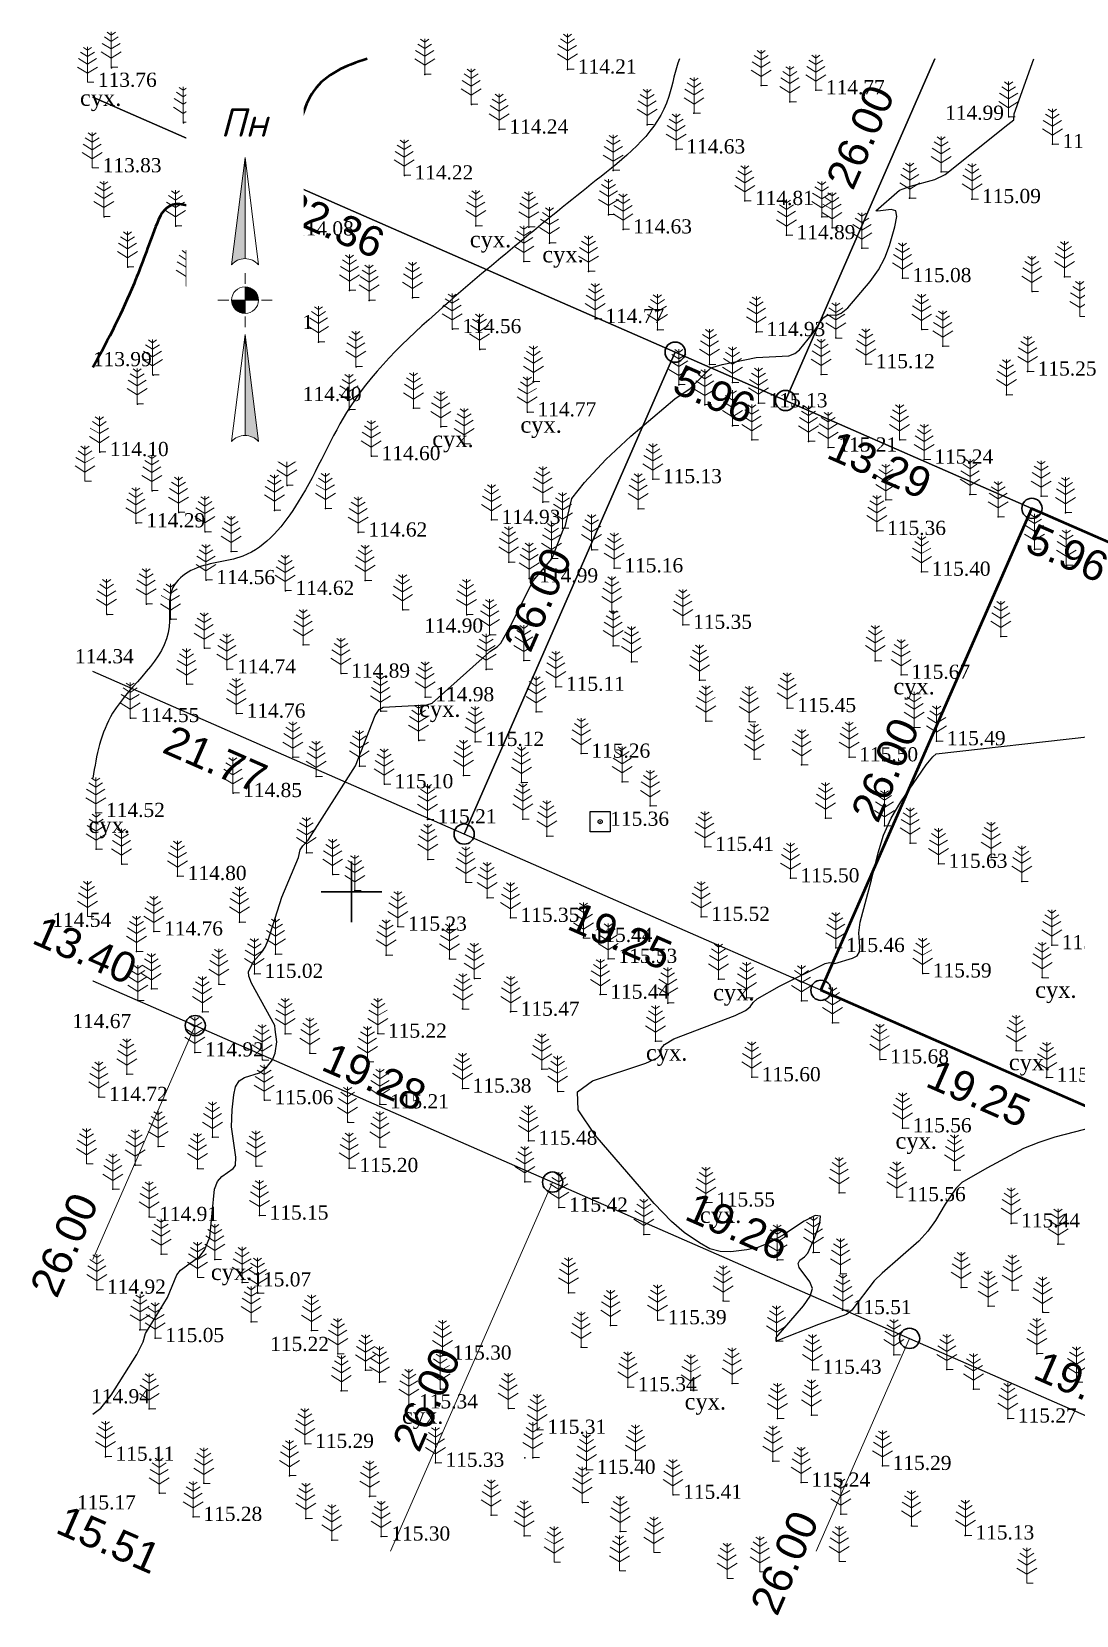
# Model space of a CAD drawing. Header units: millimetres. Extents: x 5405484.2 to 5405572.8, y 5524964.2 to 5525042.9.
# Drawn here: x 5405484.2 to 5405535.8, y 5524964.2 to 5525042.5 of the extents above; entities that cross this region are included whole.
import ezdxf
from ezdxf.enums import TextEntityAlignment as Align

# ---------------------------------------------------------------- set-up
doc = ezdxf.new("R2010")
doc.units = ezdxf.units.MM
doc.set_wipeout_variables(frame=1)
for name, color, linetype, lineweight in [('#Лист (текст_ПН)', 250, 'Continuous', 0), ('#Штамп', 250, 'Continuous', 0), ('11900000', 1, 'Continuous', 30), ('ТОЧКИ', 7, 'Continuous', 30)]:
    doc.layers.add(name, color=color, linetype=linetype, lineweight=lineweight)
for name, color, linetype in [('SC007', 7, 'Continuous'), ('горизонтали', 42, 'Continuous'), ('Ділянки_Межі', 10, 'Continuous'), ('надписи', 7, 'Continuous'), ('отметки', 7, 'Continuous'), ('промеры', 185, 'Continuous'), ('Растительность', 7, 'Continuous')]:
    doc.layers.add(name, color=color, linetype=linetype)
doc.styles.get("Standard").update_dxf_attribs({"font": 'arial.ttf'})
doc.styles.add('times', font='times.ttf')
doc.styles.add('Мой_Топо', font='isocpeui.ttf')

# ---------------------------------------------------------------- blocks, each defined once
blk = doc.blocks.new('SYMBOL902')
at = {"layer": 'SC007'}
blk.add_lwpolyline([(-1.25, -1.25), (-1.25, 1.25), (1.25, 1.25), (1.25, -1.25)], close=True, dxfattribs=at)
blk.add_circle((0, 0), 0.25, dxfattribs=at)
blk = doc.blocks.new('A$C51FE15A3')
at = {"layer": 'Растительность', "color": 94, "lineweight": 0}
for points in [[(-0.201, 1.726), (0, 1.584), (0.201, 1.726)], [(0, 1.75), (0, 0), (0.319, 0)], [(-0.447, 1.172), (0, 0.895), (0.447, 1.172)], [(-0.343, 1.489), (0, 1.267), (0.343, 1.489)], [(-0.493, 0.753), (0, 0.444), (0.493, 0.753)]]:
    blk.add_lwpolyline(points, dxfattribs=at)
blk = doc.blocks.new('*U3')
at = {"color": 0}
for points in [[(-0.113, 0), (-0.109, -0.029), (-0.097, -0.056)], [(-0.113, 0), (-0.097, -0.056), (0, 0)], [(-0.097, -0.056), (0, -0.113), (0, 0)], [(-0.097, -0.056), (-0.08, -0.08), (-0.056, -0.097)], [(-0.097, -0.056), (-0.056, -0.097), (0, -0.113)], [(-0.056, -0.097), (-0.029, -0.109), (0, -0.113)]]:
    blk.add_solid(points, dxfattribs=at)
blk = doc.blocks.new('*U4')
at = {"color": 0}
for points in [[(0, 0), (0.097, 0.056), (0, 0.113)], [(0.097, 0.056), (0.029, 0.109), (0, 0.113)], [(0, 0), (0.113, 0), (0.097, 0.056)], [(0.097, 0.056), (0.056, 0.097), (0.029, 0.109)], [(0.097, 0.056), (0.08, 0.08), (0.056, 0.097)], [(0.113, 0), (0.109, 0.029), (0.097, 0.056)]]:
    blk.add_solid(points, dxfattribs=at)
blk = doc.blocks.new('*U5')
at = {"color": 0}
for points in [[(0, -1.136), (0.021, -1.138), (0, -0.288)], [(0.021, -1.138), (0.042, -1.142), (0, -0.288)], [(0.042, -1.142), (0.062, -1.15), (0, -0.288)], [(0.062, -1.15), (0.081, -1.16), (0, -0.288)], [(0.081, -1.16), (0.098, -1.173), (0, -0.288)], [(0.098, -1.173), (0.113, -1.188), (0, -0.288)]]:
    blk.add_solid(points, dxfattribs=at)
blk = doc.blocks.new('*U6')
at = {"color": 0}
for points in [[(-0.113, 0.297), (-0.098, 0.312), (0, 1.197)], [(-0.098, 0.312), (-0.081, 0.325), (0, 1.197)], [(-0.081, 0.325), (-0.062, 0.335), (0, 1.197)], [(-0.062, 0.335), (-0.042, 0.343), (0, 1.197)], [(-0.042, 0.343), (-0.021, 0.347), (0, 1.197)], [(-0.021, 0.347), (0, 0.349), (0, 1.197)]]:
    blk.add_solid(points, dxfattribs=at)
blk = doc.blocks.new('#Північ')
at = {"color": 7}
blk.add_wipeout([(-2.901, 10.635), (2.901, 10.635), (2.901, -7.981), (-2.901, -7.981)], dxfattribs=at).dxf.layer = '#Лист (текст_ПН)'
at = {"layer": '#Лист (текст_ПН)'}
for p, q in [((-0.663, 1.748), (0, 7.043)), ((0, 7.043), (0, 2.052)), ((0, 7.043), (0.663, 1.748)), ((0, 1.337), (0, 0.807)), ((-1.337, 0), (-0.807, 0)), ((-0.662, 0), (0.662, 0)), ((0, 0.662), (0, -0.662)), ((1.337, 0), (0.807, 0)), ((0, -1.337), (0, -0.807)), ((-0.663, -6.99), (0, -1.695)), ((0, -1.695), (0.663, -6.99)), ((0, -1.695), (0, -6.686))]:
    blk.add_line(p, q, dxfattribs=at)
at = {"layer": '#Лист (текст_ПН)', "flags": 128}
for points in [[(0, 7.043), (-0.663, 1.748, -0.218585), (0, 2.052)], [(0, 0), (-0.662, 0, 0.414214), (0, -0.662)]]:
    blk.add_lwpolyline(points, format="xyb", close=True, dxfattribs=at)
at = {"layer": '#Лист (текст_ПН)'}
blk.add_circle((0, 0), 0.662, dxfattribs=at)
for centre in [(0, 1.178), (0, -7.56)]:
    blk.add_arc(centre, 0.874, 40.67981, 139.32019, dxfattribs=at)
at = {"layer": '#Лист (текст_ПН)', "xscale": 5.883850111352785, "yscale": 5.883850111352785, "zscale": 5.883850111352785}
for name in ['*U6', '*U3', '*U4', '*U5']:
    blk.add_blockref(name, (0, 0), dxfattribs=at)
at = {"layer": '#Лист (текст_ПН)', "style": 'Мой_Топо'}
blk.add_text('Пн', height=1.4, dxfattribs=at).set_placement((-1.217, 8.077))

msp = doc.modelspace()

# ---------------------------------------------------------------- linework, layer by layer
at = {"layer": '11900000', "color": 7}
for points in [[(5405500, 5524998.5, 0), (5405500, 5525001.5, 0)], [(5405500, 5524998.5, 0), (5405500, 5525001.5, 0)], [(5405498.5, 5525000, 0), (5405501.5, 5525000, 0)], [(5405498.5, 5525000, 0), (5405501.5, 5525000, 0)]]:
    msp.add_polyline3d(points, dxfattribs=at)
at = {"layer": 'горизонтали', "color": 32}
for points in [[(5405487.222, 5524974.181, 115), (5405487.607, 5524974.492, 115), (5405488.117, 5524975.132, 115), (5405489.397, 5524977.142, 115), (5405489.707, 5524977.762, 115), (5405489.827, 5524978.172, 115), (5405490.907, 5524979.962, 115), (5405491.377, 5524981.072, 115), (5405491.547, 5524981.302, 115), (5405492.507, 5524982.002, 115), (5405492.737, 5524982.292, 115), (5405492.997, 5524982.942, 115), (5405493.237, 5524985.312, 115), (5405493.377, 5524985.692, 115), (5405493.587, 5524985.932, 115), (5405494.157, 5524986.322, 115), (5405494.267, 5524986.482, 115), (5405494.287, 5524986.882, 115), (5405494.067, 5524988.382, 115), (5405494.107, 5524989.232, 115), (5405494.187, 5524989.962, 115), (5405494.277, 5524990.372, 115), (5405494.457, 5524990.662, 115), (5405494.717, 5524990.822, 115), (5405495.447, 5524991.052, 115), (5405495.807, 5524991.322, 115), (5405496.097, 5524991.702, 115), (5405496.227, 5524992.022, 115), (5405496.307, 5524992.592, 115), (5405496.237, 5524993.192, 115), (5405496.207, 5524993.392, 115), (5405495.057, 5524995.492, 115), (5405494.927, 5524995.842, 115), (5405494.907, 5524996.042, 115), (5405495.157, 5524996.552, 115), (5405495.567, 5524997.022, 115), (5405495.727, 5524997.262, 115), (5405495.887, 5524997.612, 115), (5405496.567, 5524999.732, 115), (5405497.387, 5525001.702, 115), (5405497.467, 5525002.072, 115), (5405497.597, 5525002.272, 115), (5405497.867, 5525002.552, 115), (5405500.207, 5525006.222, 115), (5405501.167, 5525008.722, 115), (5405501.367, 5525009.012, 115), (5405501.567, 5525009.122, 115), (5405503.727, 5525009.242, 115), (5405503.987, 5525009.322, 115), (5405506.457, 5525011.532, 115), (5405506.837, 5525011.882, 115), (5405507.197, 5525012.112, 115), (5405507.377, 5525012.292, 115), (5405507.867, 5525013.142, 115), (5405508.977, 5525015.372, 115), (5405509.907, 5525016.462, 115), (5405510.497, 5525017.972, 115), (5405510.557, 5525018.042, 115), (5405510.887, 5525019.442, 115), (5405511.517, 5525020.232, 115), (5405512.567, 5525021.372, 115), (5405513.807, 5525022.522, 115), (5405515.977, 5525024.372, 115), (5405516.737, 5525024.882, 115), (5405517.767, 5525025.902, 115), (5405518.327, 5525026.062, 115), (5405520.007, 5525026.412, 115), (5405521.617, 5525026.492, 115), (5405521.917, 5525026.612, 115), (5405522.147, 5525026.792, 115), (5405522.787, 5525027.582, 115), (5405523.317, 5525028.372, 115), (5405523.487, 5525028.482, 115), (5405523.677, 5525028.522, 115), (5405523.967, 5525028.502, 115), (5405524.207, 5525028.592, 115), (5405524.537, 5525028.862, 115), (5405525.637, 5525030.172, 115), (5405526.047, 5525030.742, 115), (5405526.357, 5525031.332, 115), (5405526.587, 5525031.942, 115), (5405526.857, 5525032.862, 115), (5405526.957, 5525033.372, 115), (5405526.897, 5525033.662, 115), (5405526.677, 5525033.722, 115), (5405526.007, 5525033.642, 115), (5405525.917, 5525033.662, 115), (5405527.087, 5525034.672, 115), (5405527.627, 5525034.882, 115), (5405528.827, 5525035.212, 115), (5405529.337, 5525035.452, 115), (5405532.437, 5525037.922, 115), (5405532.737, 5525038.152, 115), (5405532.747, 5525038.452, 115), (5405533.721, 5525041.165, 115)], [(5405512.037, 5524987.982, 115.5), (5405511.207, 5524989.232, 115.5), (5405511.167, 5524990.122, 115.5), (5405511.907, 5524990.662, 115.5), (5405514.547, 5524991.532, 115.5), (5405515.117, 5524991.802, 115.5), (5405515.307, 5524992.002, 115.5), (5405515.307, 5524992.262, 115.5), (5405515.467, 5524992.462, 115.5), (5405515.937, 5524992.732, 115.5), (5405518.957, 5524993.892, 115.5), (5405519.477, 5524994.142, 115.5), (5405519.707, 5524994.312, 115.5), (5405519.847, 5524994.532, 115.5), (5405520.047, 5524994.712, 115.5), (5405521.147, 5524995.342, 115.5), (5405523.417, 5524996.462, 115.5), (5405523.627, 5524996.502, 115.5), (5405523.887, 5524996.462, 115.5), (5405524.757, 5524996.722, 115.5), (5405524.987, 5524996.842, 115.5), (5405525.107, 5524997.032, 115.5), (5405525.127, 5524997.282, 115.5), (5405525.067, 5524997.982, 115.5), (5405525.147, 5524998.502, 115.5), (5405525.707, 5525000.602, 115.5), (5405526.027, 5525001.932, 115.5), (5405526.297, 5525002.802, 115.5), (5405526.667, 5525003.642, 115.5), (5405527.147, 5525004.442, 115.5), (5405528.407, 5525006.272, 115.5), (5405528.727, 5525006.672, 115.5), (5405528.897, 5525006.822, 115.5), (5405536.497, 5525007.682, 115.5)], [(5405536.667, 5524988.372, 115.5), (5405534.767, 5524987.872, 115.5), (5405533.977, 5524987.622, 115.5), (5405533.217, 5524987.312, 115.5), (5405531.407, 5524986.352, 115.5), (5405530.167, 5524985.632, 115.5), (5405529.867, 5524985.342, 115.5), (5405529.347, 5524984.572, 115.5), (5405528.857, 5524983.752, 115.5), (5405528.487, 5524983.232, 115.5), (5405528.047, 5524982.732, 115.5), (5405526.227, 5524981.162, 115.5), (5405525.837, 5524980.782, 115.5), (5405524.727, 5524979.332, 115.5), (5405524.467, 5524979.122, 115.5), (5405523.087, 5524978.612, 115.5), (5405520.987, 5524977.792, 115.5), (5405520.987, 5524977.982, 115.5), (5405522.347, 5524979.542, 115.5), (5405522.677, 5524980.012, 115.5), (5405522.787, 5524980.402, 115.5), (5405522.657, 5524980.732, 115.5), (5405522.127, 5524981.432, 115.5), (5405522.077, 5524981.642, 115.5), (5405522.167, 5524981.792, 115.5), (5405522.397, 5524981.962, 115.5), (5405522.557, 5524982.142, 115.5), (5405522.887, 5524982.892, 115.5), (5405523.147, 5524983.632, 115.5), (5405523.177, 5524983.972, 115.5), (5405522.917, 5524984.002, 115.5), (5405522.377, 5524983.722, 115.5), (5405521.347, 5524983.052, 115.5), (5405520.687, 5524982.672, 115.5), (5405520.087, 5524982.422, 115.5), (5405519.537, 5524982.302, 115.5), (5405518.747, 5524982.212, 115.5), (5405518.227, 5524982.222, 115.5), (5405517.717, 5524982.362, 115.5), (5405517.207, 5524982.652, 115.5), (5405516.447, 5524983.172, 115.5), (5405515.817, 5524983.702, 115.5), (5405514.957, 5524984.592, 115.5), (5405512.037, 5524987.982, 115.5)]]:
    msp.add_polyline3d(points, dxfattribs=at)
msp.add_open_spline([(5405516.212, 5525041.165), (5405515.973, 5525040.608), (5405515.646, 5525037.98), (5405511.045, 5525034.346), (5405505.506, 5525029.854), (5405499.829, 5525024.692), (5405497.897, 5525019.678), (5405495.183, 5525016.265), (5405492.449, 5525016.305), (5405490.8, 5525014.942), (5405491.477, 5525011.838), (5405487.945, 5525009.57), (5405487.393, 5525006.751), (5405487.222, 5525005.626)], degree=3, knots=[439.593642, 439.593642, 439.593642, 439.593642, 441.444871, 446.618091, 456.348141, 463.489077, 468.844359, 472.676581, 475.335983, 476.557914, 478.494538, 483.614195, 486.962913, 486.962913, 486.962913, 486.962913], dxfattribs=at)
at = {"layer": 'горизонтали', "color": 32, "lineweight": 50}
msp.add_open_spline([(5405500.772, 5525041.165), (5405499.688, 5525040.834), (5405497.828, 5525039.999), (5405497.131, 5525036.638), (5405497.383, 5525033.955), (5405494.983, 5525032.023), (5405493.141, 5525033.596), (5405490.843, 5525034.238), (5405490.03, 5525032.139), (5405489.121, 5525029.534), (5405487.983, 5525027.296), (5405487.222, 5525025.921)], degree=3, knots=[469.972759, 469.972759, 469.972759, 469.972759, 473.272137, 476.393631, 479.304205, 480.999261, 484.176263, 485.622694, 487.053011, 489.860193, 494.475833, 494.475833, 494.475833, 494.475833], dxfattribs=at)
at = {"layer": 'Ділянки_Межі'}
for points in [[(5405528.837, 5525041.165), (5405521.453, 5525024.284), (5405515.997, 5525026.673), (5405487.222, 5525039.271)], [(5405547.725, 5525041.165), (5405549.514, 5525040.382), (5405539.087, 5525016.564), (5405533.63, 5525018.953), (5405521.453, 5525024.284)], [(5405521.453, 5525024.284), (5405528.837, 5525041.165)], [(5405487.222, 5525039.271), (5405515.997, 5525026.673), (5405505.569, 5525002.856), (5405487.222, 5525010.892)]]:
    msp.add_lwpolyline(points, dxfattribs=at)
msp.add_lwpolyline([(5405505.569, 5525002.856), (5405515.997, 5525026.673), (5405521.453, 5525024.284), (5405533.63, 5525018.953), (5405523.203, 5524995.136)], close=True, dxfattribs=at)
at = {"layer": 'Ділянки_Межі', "lineweight": 50}
msp.add_lwpolyline([(5405523.203, 5524995.136), (5405533.63, 5525018.953), (5405539.087, 5525016.564), (5405551.263, 5525011.233), (5405540.836, 5524987.416)], close=True, dxfattribs=at)
at = {"layer": 'Ділянки_Межі', "lineweight": 25}
for points in [[(5405569.966, 5524974.663), (5405558.469, 5524979.696), (5405540.836, 5524987.416), (5405523.203, 5524995.136), (5405505.569, 5525002.856), (5405487.222, 5525010.892)], [(5405487.222, 5524995.607), (5405492.281, 5524993.391), (5405509.94, 5524985.659), (5405527.584, 5524977.934), (5405545.191, 5524970.226), (5405551.617, 5524967.413)]]:
    msp.add_lwpolyline(points, dxfattribs=at)
at = {"layer": 'Ділянки_Межі', "lineweight": 0}
for points in [[(5405487.222, 5524995.607), (5405492.281, 5524993.391), (5405487.222, 5524981.836)], [(5405487.222, 5524981.836), (5405492.281, 5524993.391), (5405509.94, 5524985.659), (5405501.937, 5524967.413)], [(5405501.937, 5524967.413), (5405509.94, 5524985.659), (5405527.584, 5524977.934), (5405522.969, 5524967.413)], [(5405522.969, 5524967.413), (5405527.584, 5524977.934), (5405545.191, 5524970.226), (5405543.959, 5524967.413)]]:
    msp.add_lwpolyline(points, dxfattribs=at)
at = {"layer": 'отметки', "color": 7}
for p in [(5405488.148, 5525040.731, 113.753), (5405503.621, 5525040.388, 114.108), (5405510.685, 5525040.642, 114.207), (5405520.248, 5525039.843, 114.73), (5405522.949, 5525039.615, 114.775), (5405505.925, 5525038.913, 114.176), (5405521.668, 5525039.049, 114.842), (5405491.703, 5525038.004, 113.833), (5405514.608, 5525037.905, 114.399), (5405516.925, 5525038.477, 114.548), (5405532.484, 5525038.304, 114.988), (5405507.305, 5525037.674, 114.244), (5405534.645, 5525036.955, 115.081), (5405516.049, 5525036.693, 114.629), (5405502.614, 5525035.406, 114.223), (5405512.941, 5525035.653, 114.518), (5405529.143, 5525035.582, 114.987), (5405494.023, 5525034.309, 113.973), (5405519.442, 5525034.143, 114.812), (5405527.586, 5525034.276, 115.023), (5405530.666, 5525034.238, 115.091), (5405487.778, 5525033.352, 113.901), (5405495.183, 5525033.441, 113.905), (5405512.7, 5525033.456, 114.586), (5405523.239, 5525033.353, 114.942), (5405491.313, 5525032.898, 114.043), (5405496.706, 5525032.638, 114.08), (5405506.151, 5525032.908, 114.391), (5405508.758, 5525032.843, 114.48), (5405513.42, 5525032.739, 114.63), (5405521.498, 5525032.452, 114.891), (5405523.75, 5525032.814, 114.974), (5405509.787, 5525032.065, 114.539), (5405525.231, 5525031.809, 114.905), (5405488.952, 5525030.873, 113.946), (5405508.517, 5525031.15, 114.556), (5405491.843, 5525029.946, 114.085), (5405511.722, 5525030.66, 114.642), (5405527.231, 5525030.331, 115.08), (5405535.237, 5525030.401, 115.149), (5405499.907, 5525029.724, 114.25), (5405500.88, 5525029.222, 114.381), (5405503.02, 5525029.353, 114.445), (5405533.634, 5525029.669, 115.195), (5405494.694, 5525028.009, 114.207), (5405504.986, 5525027.811, 114.555), (5405512.047, 5525028.313, 114.767), (5405515.124, 5525027.775, 114.867), (5405520.009, 5525027.668, 114.928), (5405528.185, 5525027.791, 115.104), (5405493.427, 5525027.089, 114.206), (5405498.379, 5525027.167, 114.28), (5405506.337, 5525026.807, 114.544), (5405523.938, 5525027.374, 115.032), (5405529.222, 5525026.97, 115.124), (5405517.687, 5525026.055, 114.993), (5405525.417, 5525026.08, 115.119), (5405490.192, 5525025.531, 114.106), (5405496.983, 5525025.927, 114.357), (5405500.23, 5525025.949, 114.456), (5405508.986, 5525025.221, 114.778), (5405523.21, 5525025.573, 115.053), (5405533.415, 5525025.714, 115.245), (5405497.092, 5525024.456, 114.397), (5405516.184, 5525025.063, 114.98), (5405518.834, 5525025.18, 115.055), (5405532.37, 5525024.565, 115.246), (5405489.425, 5525024.099, 114.114), (5405492.522, 5525023.635, 114.173), (5405499.893, 5525023.827, 114.5), (5405503.073, 5525023.9, 114.637), (5405508.694, 5525023.699, 114.77), (5405517.468, 5525024.077, 115.041), (5405520.118, 5525024.145, 115.133), (5405504.411, 5525022.976, 114.708), (5405518.832, 5525023.038, 115.058), (5405505.571, 5525022.131, 114.762), (5405519.789, 5525022.337, 115.117), (5405522.586, 5525022.265, 115.152), (5405527.094, 5525022.341, 115.24), (5405487.559, 5525021.736, 114.104), (5405492.77, 5525021.487, 114.304), (5405500.99, 5525021.533, 114.603), (5405523.563, 5525021.96, 115.211), (5405528.307, 5525021.364, 115.241), (5405490.147, 5525019.812, 114.235), (5405496.818, 5525020.083, 114.42), (5405514.897, 5525020.397, 115.125), (5405498.724, 5525018.942, 114.584), (5405509.46, 5525019.265, 114.954), (5405526.411, 5525019.38, 115.336), (5405530.566, 5525019.639, 115.365), (5405534.094, 5525019.554, 115.36), (5405489.363, 5525018.214, 114.292), (5405491.47, 5525018.748, 114.291), (5405496.202, 5525018.846, 114.476), (5405506.92, 5525018.384, 114.926), (5405514.165, 5525018.929, 115.114), (5405531.959, 5525018.533, 115.365), (5405535.293, 5525018.736, 115.407), (5405492.777, 5525017.791, 114.369), (5405500.338, 5525017.759, 114.622), (5405510.428, 5525017.979, 114.996), (5405525.973, 5525017.838, 115.364), (5405494.063, 5525016.814, 114.48), (5405511.873, 5525016.895, 115.155), (5405533.758, 5525016.927, 115.416), (5405507.776, 5525016.295, 114.97), (5405509.889, 5525016.473, 114.999), (5405512.987, 5525015.99, 115.163), (5405528.178, 5525015.822, 115.4), (5405535.333, 5525016.137, 115.413), (5405492.819, 5525015.408, 114.562), (5405500.685, 5525015.387, 114.785), (5405508.782, 5525015.491, 114.992), (5405496.732, 5525014.878, 114.623), (5405487.922, 5525013.703, 114.3), (5405489.869, 5525014.225, 114.443), (5405491.066, 5525013.472, 114.515), (5405502.534, 5525013.937, 114.881), (5405505.7, 5525013.691, 114.901), (5405512.867, 5525013.835, 115.167), (5405506.838, 5525012.699, 114.973), (5405516.385, 5525013.2, 115.352), (5405492.733, 5525012.039, 114.691), (5405497.62, 5525012.207, 114.832), (5405512.926, 5525012.157, 115.174), (5405532.091, 5525012.624, 115.501), (5405508.52, 5525011.429, 115.049), (5405513.844, 5525011.372, 115.195), (5405525.886, 5525011.424, 115.529), (5405493.849, 5525010.994, 114.743), (5405499.489, 5525010.787, 114.895), (5405506.66, 5525010.993, 115.025), (5405517.201, 5525010.462, 115.356), (5405527.168, 5525010.729, 115.672), (5405491.866, 5525010.265, 114.517), (5405503.645, 5525009.618, 114.979), (5405510.103, 5525010.137, 115.115), (5405494.319, 5525008.811, 114.756), (5405501.446, 5525008.929, 115.01), (5405509.132, 5525008.897, 115.154), (5405521.533, 5525009.081, 115.452), (5405489.076, 5525008.591, 114.546), (5405517.518, 5525008.438, 115.345), (5405519.658, 5525008.415, 115.357), (5405527.81, 5525008.129, 115.559), (5405503.324, 5525007.484, 115.091), (5405506.116, 5525007.409, 115.124), (5405528.921, 5525007.445, 115.492), (5405497.11, 5525006.651, 114.888), (5405511.357, 5525006.831, 115.26), (5405519.906, 5525006.555, 115.368), (5405524.596, 5525006.649, 115.5), (5405498.254, 5525005.695, 114.922), (5405500.4, 5525006.219, 115.007), (5405505.543, 5525005.744, 115.187), (5405522.248, 5525006.282, 115.444), (5405494.146, 5525004.885, 114.846), (5405501.625, 5525005.319, 115.097), (5405508.399, 5525005.41, 115.243), (5405513.375, 5525005.444, 115.334), (5405514.77, 5525004.255, 115.44), (5405487.371, 5525003.9, 114.515), (5405503.76, 5525003.584, 115.214), (5405508.47, 5525003.586, 115.303), (5405512.29, 5525003.466, 115.364), (5405512.29, 5525003.466, 115.364), (5405512.292, 5525003.461, 115.367), (5405523.428, 5525003.648, 115.481), (5405509.66, 5525002.757, 115.3), (5405526.337, 5525003.269, 115.499), (5405487.391, 5525002.114, 114.555), (5405497.774, 5525001.927, 115.013), (5405517.471, 5525002.222, 115.408), (5405527.606, 5525002.414, 115.555), (5405488.646, 5525001.369, 114.596), (5405503.775, 5525001.597, 115.233), (5405529.011, 5525001.388, 115.631), (5405531.609, 5525001.705, 115.573), (5405491.408, 5525000.783, 114.801), (5405499.075, 5525000.859, 115.116), (5405505.645, 5525000.473, 115.364), (5405521.696, 5525000.671, 115.503), (5405533.128, 5525000.517, 115.624), (5405500.164, 5525000.063, 115.144), (5405506.71, 5524999.707, 115.403), (5405507.857, 5524998.718, 115.347), (5405517.275, 5524998.765, 115.52), (5405490.24, 5524998.044, 114.763), (5405494.463, 5524998.5, 114.911), (5405502.293, 5524998.283, 115.226), (5405489.384, 5524997.052, 114.73), (5405511.469, 5524997.724, 115.444), (5405523.94, 5524997.228, 115.464), (5405534.609, 5524997.368, 115.58), (5405496.249, 5524996.926, 115.028), (5405501.721, 5524996.866, 115.212), (5405504.846, 5524996.683, 115.336), (5405512.693, 5524996.69, 115.533), (5405495.2, 5524995.95, 115.021), (5405506.074, 5524995.718, 115.34), (5405518.144, 5524995.687, 115.504), (5405528.231, 5524995.97, 115.588), (5405534.143, 5524995.763, 115.594), (5405490.116, 5524995.213, 114.747), (5405493.443, 5524995.435, 114.917), (5405512.296, 5524994.92, 115.441), (5405519.531, 5524994.769, 115.48), (5405489.445, 5524994.636, 114.793), (5405492.639, 5524994.074, 114.905), (5405505.495, 5524994.213, 115.331), (5405507.866, 5524994.077, 115.469), (5405515.634, 5524994.507, 115.539), (5405522.239, 5524994.621, 115.6), (5405523.775, 5524993.528, 115.63), (5405496.724, 5524992.987, 115.014), (5405501.307, 5524992.995, 115.221), (5405515.03, 5524992.626, 115.494), (5405492.261, 5524992.067, 114.918), (5405495.598, 5524991.694, 114.975), (5405497.942, 5524992.022, 115.076), (5405500.796, 5524991.6, 115.157), (5405526.122, 5524991.719, 115.676), (5405532.854, 5524992.154, 115.543), (5405488.9, 5524990.989, 114.862), (5405509.413, 5524991.238, 115.469), (5405519.782, 5524990.84, 115.597), (5405534.356, 5524990.819, 115.547), (5405505.487, 5524990.28, 115.384), (5405510.193, 5524990.14, 115.5), (5405487.515, 5524989.866, 114.722), (5405495.695, 5524989.705, 115.058), (5405501.408, 5524989.502, 115.209), (5405499.816, 5524988.616, 115.135), (5405493.134, 5524987.876, 114.969), (5405508.745, 5524987.702, 115.477), (5405527.24, 5524988.317, 115.555), (5405490.446, 5524987.414, 114.903), (5405501.401, 5524987.395, 115.196), (5405489.311, 5524986.501, 114.871), (5405492.394, 5524986.325, 114.944), (5405495.285, 5524986.442, 115.028), (5405499.893, 5524986.352, 115.199), (5405529.801, 5524986.247, 115.513), (5405488.213, 5524985.302, 114.858), (5405508.567, 5524985.673, 115.491), (5405517.522, 5524984.649, 115.548), (5405524.1, 5524985.135, 115.504), (5405526.949, 5524984.914, 115.559), (5405489.998, 5524983.936, 114.911), (5405495.455, 5524984.004, 115.148), (5405510.252, 5524984.397, 115.422), (5405514.446, 5524983.066, 115.468), (5405532.596, 5524983.617, 115.444), (5405522.826, 5524982.179, 115.502), (5405534.916, 5524982.586, 115.442), (5405490.59, 5524982.096, 114.96), (5405493.252, 5524981.827, 115.019), (5405521.035, 5524981.807, 115.488), (5405494.599, 5524980.701, 115.068), (5405524.171, 5524981.119, 115.531), (5405487.419, 5524980.342, 114.921), (5405495.365, 5524980.174, 115.149), (5405510.734, 5524980.184, 115.371), (5405530.126, 5524980.449, 115.425), (5405532.656, 5524980.315, 115.368), (5405518.373, 5524979.784, 115.456), (5405524.275, 5524979.332, 115.508), (5405531.475, 5524979.522, 115.458), (5405534.161, 5524979.224, 115.385), (5405489.548, 5524978.356, 114.975), (5405495.044, 5524978.751, 115.117), (5405498.031, 5524978.327, 115.221), (5405512.806, 5524978.573, 115.394), (5405515.134, 5524978.833, 115.394), (5405490.298, 5524977.95, 115.045), (5405511.353, 5524977.492, 115.322), (5405521.01, 5524977.796, 115.501), (5405499.322, 5524977.169, 115.249), (5405504.503, 5524977.084, 115.296), (5405526.81, 5524977.12, 115.425), (5405533.874, 5524977.175, 115.337), (5405500.701, 5524976.364, 115.289), (5405522.791, 5524976.382, 115.433), (5405529.424, 5524976.39, 115.369), (5405499.497, 5524975.338, 115.308), (5405501.391, 5524975.777, 115.293), (5405504.394, 5524975.429, 115.352), (5405513.656, 5524975.523, 115.337), (5405516.779, 5524975.377, 115.35), (5405518.808, 5524975.71, 115.402), (5405530.741, 5524975.429, 115.372), (5405490.006, 5524974.448, 115.094), (5405502.841, 5524974.672, 115.339), (5405507.754, 5524974.472, 115.319), (5405521.063, 5524973.972, 115.315), (5405522.734, 5524974.141, 115.351), (5405532.436, 5524973.976, 115.266), (5405509.18, 5524973.42, 115.308), (5405487.84, 5524972.088, 115.113), (5405497.704, 5524972.72, 115.286), (5405508.573, 5524972.034, 115.33), (5405508.97, 5524972.036, 115.329), (5405504.147, 5524971.79, 115.325), (5405511.622, 5524971.438, 115.402), (5405514.039, 5524971.913, 115.348), (5405520.833, 5524971.861, 115.279), (5405526.246, 5524971.631, 115.29), (5405492.698, 5524970.772, 115.174), (5405496.936, 5524971.147, 115.201), (5405522.228, 5524970.807, 115.242), (5405490.505, 5524970.29, 115.208), (5405500.899, 5524970.128, 115.353), (5405511.415, 5524969.825, 115.357), (5405515.894, 5524970.205, 115.407), (5405492.183, 5524969.113, 115.276), (5405497.753, 5524969.03, 115.289), (5405506.904, 5524969.197, 115.365), (5405524.183, 5524969.254, 115.235), (5405501.471, 5524968.142, 115.302), (5405508.538, 5524968.173, 115.355), (5405513.277, 5524968.395, 115.392), (5405527.674, 5524968.663, 115.194), (5405530.338, 5524968.195, 115.131), (5405499.025, 5524967.97, 115.259)]:
    msp.add_point(p, dxfattribs=at)
at = {"layer": 'ТОЧКИ'}
for centre in [(5405515.997, 5525026.673, 107.24), (5405521.453, 5525024.284, 107.24), (5405533.63, 5525018.953, 107.24), (5405505.569, 5525002.856), (5405523.203, 5524995.136), (5405492.281, 5524993.391, 107.24), (5405509.94, 5524985.659), (5405527.584, 5524977.934)]:
    msp.add_circle(centre, 0.5, dxfattribs=at)

# ---------------------------------------------------------------- block references
at = {"layer": 'отметки', "color": 7, "xscale": 0.400000000372529, "yscale": 0.400000000372529, "zscale": 0.400000000372529}
msp.add_blockref('SYMBOL902', (5405512.29, 5525003.47, 115.36), dxfattribs=at)
at = {"layer": 'Растительность', "color": 7}
for p in [(5405488.13, 5525040.76, 113.75), (5405510.68, 5525040.66, 114.21), (5405486.95, 5525040.01, 113.76), (5405503.62, 5525040.41, 114.11), (5405520.25, 5525039.85, 114.73), (5405522.95, 5525039.62, 114.77), (5405505.92, 5525038.93, 114.17), (5405516.93, 5525038.49, 114.55), (5405521.67, 5525039.05, 114.84), (5405491.69, 5525038.03, 113.83), (5405507.3, 5525037.69, 114.24), (5405514.61, 5525037.92, 114.4), (5405532.48, 5525038.3, 114.99), (5405534.64, 5525036.95, 115.08), (5405516.05, 5525036.7, 114.63), (5405487.19, 5525035.78, 113.83), (5405502.61, 5525035.42, 114.22), (5405512.94, 5525035.66, 114.52), (5405529.14, 5525035.58, 114.99), (5405494.01, 5525034.33, 113.97), (5405519.44, 5525034.15, 114.81), (5405527.59, 5525034.28, 115.02), (5405530.67, 5525034.24, 115.09), (5405487.76, 5525033.37, 113.9), (5405491.3, 5525032.92, 114.04), (5405495.17, 5525033.47, 113.9), (5405506.15, 5525032.92, 114.39), (5405508.76, 5525032.86, 114.48), (5405512.7, 5525033.47, 114.59), (5405523.24, 5525033.36, 114.94), (5405496.69, 5525032.66, 114.08), (5405509.79, 5525032.08, 114.54), (5405513.42, 5525032.75, 114.63), (5405521.5, 5525032.46, 114.89), (5405523.75, 5525032.82, 114.97), (5405525.23, 5525031.81, 114.91), (5405488.93, 5525030.89, 113.95), (5405508.52, 5525031.16, 114.56), (5405511.72, 5525030.67, 114.64), (5405491.83, 5525029.97, 114.08), (5405499.9, 5525029.74, 114.25), (5405527.23, 5525030.33, 115.08), (5405535.24, 5525030.4, 115.15), (5405500.87, 5525029.24, 114.38), (5405503.02, 5525029.37, 114.44), (5405533.63, 5525029.67, 115.2), (5405512.05, 5525028.32, 114.77), (5405535.99, 5525028.43, 115.25), (5405494.68, 5525028.03, 114.21), (5405504.98, 5525027.82, 114.55), (5405515.12, 5525027.78, 114.87), (5405520.01, 5525027.67, 114.93), (5405523.94, 5525027.37, 115.03), (5405528.18, 5525027.79, 115.1), (5405493.41, 5525027.11, 114.2), (5405498.37, 5525027.19, 114.28), (5405506.33, 5525026.82, 114.54), (5405529.22, 5525026.97, 115.12), (5405496.97, 5525025.94, 114.36), (5405500.22, 5525025.96, 114.46), (5405517.69, 5525026.06, 114.99), (5405525.42, 5525026.08, 115.12), (5405490.17, 5525025.55, 114.1), (5405508.99, 5525025.23, 114.78), (5405516.18, 5525025.07, 114.98), (5405518.83, 5525025.18, 115.06), (5405523.21, 5525025.57, 115.05), (5405533.42, 5525025.71, 115.25), (5405497.08, 5525024.47, 114.4), (5405532.37, 5525024.56, 115.25), (5405489.41, 5525024.12, 114.11), (5405492.5, 5525023.65, 114.17), (5405499.88, 5525023.84, 114.5), (5405503.07, 5525023.91, 114.64), (5405508.69, 5525023.71, 114.77), (5405517.47, 5525024.08, 115.04), (5405520.12, 5525024.15, 115.13), (5405504.41, 5525022.99, 114.71), (5405518.83, 5525023.04, 115.06), (5405505.57, 5525022.14, 114.76), (5405519.79, 5525022.34, 115.12), (5405522.59, 5525022.27, 115.15), (5405523.56, 5525021.96, 115.21), (5405527.09, 5525022.34, 115.24), (5405487.54, 5525021.75, 114.1), (5405492.75, 5525021.5, 114.3), (5405500.98, 5525021.54, 114.6), (5405528.31, 5525021.36, 115.24), (5405514.9, 5525020.4, 115.13), (5405486.83, 5525020.3, 114.19), (5405490.13, 5525019.83, 114.23), (5405496.8, 5525020.1, 114.42), (5405530.57, 5525019.64, 115.37), (5405534.09, 5525019.55, 115.36), (5405491.45, 5525018.76, 114.29), (5405496.19, 5525018.86, 114.48), (5405498.71, 5525018.95, 114.58), (5405509.46, 5525019.27, 114.95), (5405514.17, 5525018.93, 115.11), (5405526.41, 5525019.38, 115.34), (5405489.34, 5525018.23, 114.29), (5405506.92, 5525018.39, 114.93), (5405510.43, 5525017.98, 115), (5405531.96, 5525018.53, 115.37), (5405535.29, 5525018.74, 115.41), (5405492.76, 5525017.8, 114.37), (5405500.33, 5525017.77, 114.62), (5405525.97, 5525017.84, 115.36), (5405494.05, 5525016.82, 114.48), (5405509.89, 5525016.48, 115), (5405511.87, 5525016.9, 115.16), (5405533.76, 5525016.93, 115.42), (5405507.77, 5525016.3, 114.97), (5405512.99, 5525015.99, 115.16), (5405528.18, 5525015.82, 115.4), (5405535.33, 5525016.14, 115.41), (5405492.81, 5525015.42, 114.56), (5405496.72, 5525014.89, 114.62), (5405500.68, 5525015.39, 114.78), (5405508.78, 5525015.5, 114.99), (5405489.85, 5525014.23, 114.44), (5405487.9, 5525013.71, 114.3), (5405491.05, 5525013.48, 114.51), (5405502.53, 5525013.94, 114.88), (5405505.69, 5525013.7, 114.9), (5405512.87, 5525013.84, 115.17), (5405506.83, 5525012.71, 114.97), (5405516.38, 5525013.2, 115.35), (5405532.09, 5525012.62, 115.5), (5405492.72, 5525012.04, 114.69), (5405497.61, 5525012.21, 114.83), (5405512.93, 5525012.16, 115.17), (5405493.84, 5525011, 114.74), (5405506.66, 5525011, 115.03), (5405508.52, 5525011.43, 115.05), (5405513.84, 5525011.37, 115.19), (5405525.89, 5525011.42, 115.53), (5405491.85, 5525010.27, 114.52), (5405499.48, 5525010.79, 114.89), (5405510.1, 5525010.14, 115.11), (5405517.2, 5525010.46, 115.36), (5405527.17, 5525010.73, 115.67), (5405503.64, 5525009.62, 114.98), (5405489.06, 5525008.59, 114.55), (5405494.31, 5525008.81, 114.76), (5405501.44, 5525008.93, 115.01), (5405509.13, 5525008.9, 115.15), (5405521.53, 5525009.08, 115.45), (5405517.52, 5525008.44, 115.34), (5405519.66, 5525008.41, 115.36), (5405527.81, 5525008.13, 115.56), (5405503.32, 5525007.49, 115.09), (5405506.11, 5525007.41, 115.12), (5405528.92, 5525007.45, 115.49), (5405497.1, 5525006.65, 114.89), (5405511.36, 5525006.83, 115.26), (5405519.91, 5525006.55, 115.37), (5405522.25, 5525006.28, 115.44), (5405524.6, 5525006.65, 115.5), (5405498.25, 5525005.7, 114.92), (5405500.39, 5525006.22, 115.01), (5405505.54, 5525005.75, 115.19), (5405494.14, 5525004.89, 114.85), (5405501.62, 5525005.32, 115.1), (5405508.4, 5525005.41, 115.24), (5405513.38, 5525005.44, 115.33), (5405487.36, 5525003.9, 114.51), (5405514.77, 5525004.26, 115.44), (5405503.76, 5525003.58, 115.21), (5405508.47, 5525003.59, 115.3), (5405523.43, 5525003.65, 115.48), (5405526.34, 5525003.27, 115.5), (5405509.66, 5525002.76, 115.3), (5405527.61, 5525002.41, 115.55), (5405487.38, 5525002.11, 114.55), (5405497.77, 5525001.93, 115.01), (5405503.77, 5525001.6, 115.23), (5405517.47, 5525002.22, 115.41), (5405531.61, 5525001.7, 115.57), (5405488.63, 5525001.37, 114.6), (5405491.4, 5525000.78, 114.8), (5405499.07, 5525000.86, 115.12), (5405529.01, 5525001.39, 115.63), (5405500.16, 5525000.06, 115.14), (5405505.65, 5525000.47, 115.36), (5405521.7, 5525000.67, 115.5), (5405533.13, 5525000.52, 115.62), (5405506.71, 5524999.71, 115.4), (5405486.95, 5524998.78, 114.66), (5405494.46, 5524998.5, 114.91), (5405507.86, 5524998.72, 115.35), (5405517.28, 5524998.76, 115.52), (5405490.23, 5524998.04, 114.76), (5405502.29, 5524998.28, 115.23), (5405511.47, 5524997.72, 115.44), (5405489.38, 5524997.05, 114.73), (5405496.25, 5524996.92, 115.03), (5405501.72, 5524996.87, 115.21), (5405523.94, 5524997.23, 115.46), (5405534.61, 5524997.37, 115.58), (5405504.85, 5524996.68, 115.34), (5405512.69, 5524996.69, 115.53), (5405493.44, 5524995.43, 114.92), (5405495.2, 5524995.95, 115.02), (5405506.07, 5524995.72, 115.34), (5405518.14, 5524995.69, 115.5), (5405528.23, 5524995.97, 115.59), (5405534.14, 5524995.76, 115.59), (5405489.44, 5524994.63, 114.79), (5405490.11, 5524995.21, 114.75), (5405512.3, 5524994.92, 115.44), (5405515.63, 5524994.51, 115.54), (5405519.53, 5524994.77, 115.48), (5405522.24, 5524994.62, 115.6), (5405492.63, 5524994.07, 114.91), (5405505.5, 5524994.21, 115.33), (5405507.87, 5524994.08, 115.47), (5405496.72, 5524992.99, 115.01), (5405501.31, 5524992.99, 115.22), (5405523.78, 5524993.53, 115.63), (5405515.03, 5524992.63, 115.49), (5405532.85, 5524992.15, 115.54), (5405492.26, 5524992.06, 114.92), (5405495.59, 5524991.69, 114.97), (5405497.94, 5524992.02, 115.08), (5405500.79, 5524991.6, 115.16), (5405526.12, 5524991.72, 115.68), (5405488.9, 5524990.99, 114.86), (5405509.41, 5524991.24, 115.47), (5405519.78, 5524990.84, 115.6), (5405534.36, 5524990.82, 115.55), (5405487.51, 5524989.86, 114.72), (5405505.49, 5524990.28, 115.38), (5405510.19, 5524990.14, 115.5), (5405495.69, 5524989.7, 115.06), (5405501.41, 5524989.5, 115.21), (5405499.81, 5524988.61, 115.13), (5405527.24, 5524988.32, 115.56), (5405493.13, 5524987.87, 114.97), (5405508.75, 5524987.7, 115.48), (5405490.44, 5524987.41, 114.9), (5405501.4, 5524987.39, 115.2), (5405486.91, 5524986.56, 114.81), (5405489.31, 5524986.5, 114.87), (5405492.39, 5524986.32, 114.94), (5405495.28, 5524986.44, 115.03), (5405499.89, 5524986.35, 115.2), (5405529.8, 5524986.25, 115.51), (5405488.21, 5524985.3, 114.86), (5405508.57, 5524985.67, 115.49), (5405524.1, 5524985.13, 115.5), (5405510.25, 5524984.4, 115.42), (5405517.52, 5524984.65, 115.55), (5405526.95, 5524984.91, 115.56), (5405490, 5524983.93, 114.91), (5405495.45, 5524984, 115.15), (5405532.6, 5524983.62, 115.44), (5405514.45, 5524983.07, 115.47), (5405490.59, 5524982.09, 114.96), (5405522.83, 5524982.18, 115.5), (5405534.92, 5524982.59, 115.44), (5405493.25, 5524981.83, 115.02), (5405521.04, 5524981.81, 115.49), (5405492.396, 5524980.944), (5405494.6, 5524980.7, 115.07), (5405524.17, 5524981.12, 115.53), (5405530.13, 5524980.45, 115.42), (5405487.42, 5524980.34, 114.92), (5405495.36, 5524980.17, 115.15), (5405510.73, 5524980.18, 115.37), (5405518.37, 5524979.78, 115.46), (5405532.66, 5524980.31, 115.37), (5405524.28, 5524979.33, 115.51), (5405531.47, 5524979.52, 115.46), (5405534.16, 5524979.22, 115.38), (5405489.55, 5524978.35, 114.97), (5405495.04, 5524978.75, 115.12), (5405498.03, 5524978.33, 115.22), (5405512.81, 5524978.57, 115.39), (5405515.13, 5524978.83, 115.39), (5405490.3, 5524977.95, 115.05), (5405511.35, 5524977.49, 115.32), (5405521.01, 5524977.8, 115.5), (5405499.32, 5524977.17, 115.25), (5405504.5, 5524977.08, 115.3), (5405526.81, 5524977.12, 115.42), (5405533.87, 5524977.18, 115.34), (5405500.7, 5524976.36, 115.29), (5405501.39, 5524975.78, 115.29), (5405518.81, 5524975.71, 115.4), (5405522.79, 5524976.38, 115.43), (5405529.42, 5524976.39, 115.37), (5405535.83, 5524975.77, 115.29), (5405499.5, 5524975.34, 115.31), (5405504.39, 5524975.43, 115.35), (5405513.66, 5524975.52, 115.34), (5405516.78, 5524975.38, 115.35), (5405530.74, 5524975.43, 115.37), (5405490.01, 5524974.45, 115.09), (5405502.84, 5524974.67, 115.34), (5405507.75, 5524974.47, 115.32), (5405522.73, 5524974.14, 115.35), (5405509.18, 5524973.42, 115.31), (5405521.06, 5524973.97, 115.31), (5405532.44, 5524973.98, 115.27), (5405497.7, 5524972.72, 115.29), (5405487.84, 5524972.09, 115.11), (5405504.15, 5524971.79, 115.33), (5405508.97, 5524972.04, 115.33), (5405514.04, 5524971.91, 115.35), (5405520.83, 5524971.86, 115.28), (5405496.94, 5524971.15, 115.2), (5405511.62, 5524971.44, 115.4), (5405526.25, 5524971.63, 115.29), (5405490.5, 5524970.29, 115.21), (5405492.7, 5524970.77, 115.17), (5405522.23, 5524970.81, 115.24), (5405500.9, 5524970.13, 115.35), (5405511.41, 5524969.83, 115.36), (5405515.89, 5524970.2, 115.41), (5405492.18, 5524969.11, 115.28), (5405497.75, 5524969.03, 115.29), (5405506.9, 5524969.2, 115.37), (5405524.18, 5524969.25, 115.24), (5405527.67, 5524968.66, 115.19), (5405499.03, 5524967.97, 115.26), (5405501.47, 5524968.14, 115.3), (5405508.54, 5524968.17, 115.35), (5405513.28, 5524968.39, 115.39), (5405530.34, 5524968.19, 115.13), (5405514.95, 5524967.36, 115.32), (5405510.01, 5524966.88, 115.33), (5405513.24, 5524966.44, 115.36), (5405520.19, 5524966.39, 115.26), (5405524.11, 5524966.9, 115.23), (5405518.57, 5524966.07, 115.3), (5405533.38, 5524965.83, 115.09)]:
    msp.add_blockref('A$C51FE15A3', p, dxfattribs=at)

# ---------------------------------------------------------------- texts
at = {"layer": 'надписи', "color": 7, "style": 'times'}
for p in [(5405486.583, 5525039.644, 111.861), (5405505.849, 5525032.653, 111.861), (5405509.432, 5525031.906, 111.861), (5405494.381, 5525027.799, 111.861), (5405508.35, 5525023.489, 111.861), (5405503.993, 5525022.78, 111.861), (5405526.782, 5525010.56, 111.861), (5405503.342, 5525009.449, 111.861), (5405487.006, 5525003.71, 111.861), (5405517.872, 5524995.435, 111.861), (5405533.788, 5524995.563, 111.861), (5405514.555, 5524992.461, 111.861), (5405532.489, 5524991.985, 111.861), (5405526.887, 5524988.106, 111.861), (5405517.219, 5524984.439, 111.861), (5405493.053, 5524981.617, 111.861), (5405516.466, 5524975.218, 111.861), (5405502.497, 5524974.513, 111.861)]:
    msp.add_text('сух.', height=0.8, dxfattribs=at).set_placement(p, align=Align.TOP_LEFT)
at = {"layer": 'отметки', "color": 7, "style": 'times'}
for s, p in [('114.21', (5405511.185, 5525041.142, 114.207)), ('113.76', (5405487.47, 5525040.484, 113.758)), ('114.77', (5405523.449, 5525040.115, 114.775)), ('113.83', (5405492.203, 5525038.504, 113.833)), ('114.99', (5405529.34, 5525038.856, 114.988)), ('114.24', (5405507.805, 5525038.174, 114.244)), ('114.63', (5405516.549, 5525037.193, 114.629)), ('115.08', (5405535.145, 5525037.455, 115.081)), ('113.83', (5405487.704, 5525036.261, 113.835)), ('114.22', (5405503.114, 5525035.906, 114.223)), ('114.81', (5405519.942, 5525034.643, 114.812)), ('115.09', (5405531.166, 5525034.738, 115.091)), ('114.04', (5405491.813, 5525033.398, 114.043)), ('114.08', (5405497.206, 5525033.138, 114.08)), ('114.63', (5405513.92, 5525033.239, 114.63)), ('114.89', (5405521.998, 5525032.952, 114.891)), ('115.08', (5405527.731, 5525030.831, 115.08)), ('114.21', (5405495.194, 5525028.509, 114.207)), ('114.77', (5405512.547, 5525028.813, 114.767)), ('114.56', (5405505.486, 5525028.311, 114.555)), ('114.93', (5405520.509, 5525028.168, 114.928)), ('113.99', (5405487.222, 5525026.679, 113.989)), ('115.12', (5405525.917, 5525026.58, 115.119)), ('115.25', (5405533.915, 5525026.214, 115.245)), ('114.40', (5405497.592, 5525024.956, 114.397)), ('115.13', (5405520.618, 5525024.645, 115.133)), ('114.77', (5405509.194, 5525024.199, 114.77)), ('114.10', (5405488.059, 5525022.236, 114.104)), ('115.21', (5405524.063, 5525022.46, 115.211)), ('114.30', (5405493.27, 5525021.987, 114.304)), ('114.60', (5405501.49, 5525022.033, 114.603)), ('115.24', (5405528.807, 5525021.864, 115.241)), ('115.13', (5405515.397, 5525020.897, 115.125)), ('114.29', (5405489.863, 5525018.714, 114.292)), ('114.62', (5405500.838, 5525018.259, 114.622)), ('114.93', (5405507.42, 5525018.884, 114.926)), ('115.36', (5405526.473, 5525018.338, 115.364)), ('114.56', (5405493.319, 5525015.908, 114.562)), ('114.99', (5405509.282, 5525015.991, 114.992)), ('115.16', (5405513.487, 5525016.49, 115.163)), ('115.40', (5405528.678, 5525016.322, 115.4)), ('114.62', (5405497.232, 5525015.378, 114.623)), ('114.90', (5405503.599, 5525013.512, 114.901)), ('115.35', (5405516.885, 5525013.7, 115.352)), ('114.34', (5405486.334, 5525011.996, 114.335)), ('114.74', (5405494.349, 5525011.494, 114.743)), ('114.89', (5405499.989, 5525011.287, 114.895)), ('115.67', (5405527.668, 5525011.229, 115.672)), ('115.11', (5405510.603, 5525010.637, 115.115)), ('114.98', (5405504.145, 5525010.118, 114.979)), ('115.45', (5405522.033, 5525009.581, 115.452)), ('114.55', (5405489.576, 5525009.091, 114.546)), ('114.76', (5405494.819, 5525009.311, 114.756)), ('115.12', (5405506.616, 5525007.909, 115.124)), ('115.26', (5405511.857, 5525007.331, 115.26)), ('115.49', (5405529.421, 5525007.945, 115.492)), ('115.50', (5405525.096, 5525007.149, 115.5)), ('115.10', (5405502.125, 5525005.819, 115.097)), ('114.85', (5405494.646, 5525005.385, 114.846)), ('114.52', (5405487.871, 5525004.4, 114.515)), ('115.21', (5405504.26, 5525004.084, 115.214)), ('115.36', (5405512.79, 5525003.966, 115.364)), ('115.36', (5405512.79, 5525003.966, 115.364)), ('115.41', (5405517.971, 5525002.722, 115.408)), ('115.63', (5405529.511, 5525001.888, 115.631)), ('114.80', (5405491.908, 5525001.283, 114.801)), ('115.50', (5405522.196, 5525001.171, 115.503)), ('114.54', (5405485.217, 5524998.97, 114.537)), ('115.23', (5405502.793, 5524998.783, 115.226)), ('115.35', (5405508.357, 5524999.218, 115.347)), ('115.52', (5405517.775, 5524999.265, 115.52)), ('114.76', (5405490.74, 5524998.544, 114.763)), ('115.44', (5405511.969, 5524998.224, 115.444)), ('115.58', (5405535.109, 5524997.868, 115.58)), ('115.53', (5405513.193, 5524997.19, 115.533)), ('115.46', (5405524.44, 5524997.728, 115.464)), ('115.02', (5405495.7, 5524996.45, 115.021)), ('115.59', (5405528.731, 5524996.47, 115.588)), ('115.44', (5405512.796, 5524995.42, 115.441)), ('114.67', (5405486.206, 5524993.967, 114.674)), ('115.47', (5405508.366, 5524994.577, 115.469)), ('115.22', (5405501.807, 5524993.495, 115.221)), ('114.92', (5405492.761, 5524992.567, 114.918)), ('115.68', (5405526.622, 5524992.219, 115.676)), ('115.38', (5405505.987, 5524990.78, 115.384)), ('115.60', (5405520.282, 5524991.34, 115.597)), ('115.55', (5405534.856, 5524991.319, 115.547)), ('114.72', (5405488.015, 5524990.366, 114.722)), ('115.06', (5405496.195, 5524990.205, 115.058)), ('115.21', (5405501.908, 5524990.002, 115.209)), ('115.56', (5405527.74, 5524988.817, 115.555)), ('115.48', (5405509.245, 5524988.202, 115.477)), ('115.20', (5405500.393, 5524986.852, 115.199)), ('115.56', (5405527.449, 5524985.414, 115.559)), ('115.15', (5405495.955, 5524984.504, 115.148)), ('115.42', (5405510.752, 5524984.897, 115.422)), ('115.55', (5405518.022, 5524985.149, 115.548)), ('114.91', (5405490.498, 5524984.436, 114.911)), ('115.44', (5405533.096, 5524984.117, 115.444)), ('114.92', (5405487.919, 5524980.842, 114.921)), ('115.07', (5405495.099, 5524981.201, 115.068)), ('115.51', (5405524.775, 5524979.832, 115.508)), ('115.39', (5405515.634, 5524979.333, 115.394)), ('115.05', (5405490.798, 5524978.45, 115.045)), ('115.22', (5405495.982, 5524978.011, 115.221)), ('115.30', (5405505.003, 5524977.584, 115.296)), ('115.43', (5405523.291, 5524976.882, 115.433)), ('115.34', (5405514.156, 5524976.023, 115.337)), ('114.94', (5405487.133, 5524975.424, 114.944)), ('115.34', (5405503.341, 5524975.172, 115.339)), ('115.27', (5405532.936, 5524974.476, 115.266)), ('115.31', (5405509.68, 5524973.92, 115.308)), ('115.29', (5405498.204, 5524973.22, 115.286)), ('115.11', (5405488.34, 5524972.588, 115.113)), ('115.33', (5405504.647, 5524972.29, 115.325)), ('115.29', (5405526.746, 5524972.131, 115.29)), ('115.40', (5405512.122, 5524971.938, 115.402)), ('115.24', (5405522.728, 5524971.307, 115.242)), ('115.41', (5405516.394, 5524970.705, 115.407)), ('115.17', (5405486.435, 5524970.182, 115.165)), ('115.28', (5405492.683, 5524969.613, 115.276)), ('115.30', (5405501.971, 5524968.642, 115.302)), ('115.13', (5405530.838, 5524968.695, 115.131))]:
    msp.add_text(s, height=0.7, dxfattribs=at).set_placement(p, align=Align.TOP_LEFT)
at = {"layer": 'промеры', "char_height": 1.5, "attachment_point": 1}
for s, insert, rotation in [('26.00', (5405523.405, 5525035.211), 66.37949), ('32.36', (5405496.981, 5525034.741, -107.24), 336.35584), ('5.96', (5405516.369, 5525026.105), 336.35584), ('13.29', (5405524.011, 5525022.847, -107.24), 336.35584), ('5.96', (5405533.817, 5525018.253), 336.35584), ('26.00', (5405507.464, 5525012.355, 107.24), 66.37949), ('21.77', (5405491.178, 5525008.292), 336.35584), ('26.00', (5405524.638, 5525003.938), 66.37949), ('13.40', (5405484.737, 5524998.863), 336.35584), ('19.25', (5405511.19, 5524999.563), 336.35584), ('19.28', (5405499.037, 5524992.6), 336.35584), ('19.25', (5405528.902, 5524991.789), 336.35584), ('26.00', (5405484.061, 5524980.46), 66.37949), ('19.26', (5405516.994, 5524985.214), 336.35584), ('26.00', (5405501.965, 5524972.833, 107.24), 66.37949), ('19.22', (5405534.215, 5524977.365), 336.35584), ('15.51', (5405485.907, 5524969.732), 336.35584), ('26.00', (5405519.659, 5524964.752), 66.37949)]:
    msp.add_mtext(s, dxfattribs=dict(at, insert=insert, rotation=rotation))

# ---------------------------------------------------------------- next in the draw order: block references
at = {"layer": '#Штамп'}
msp.add_blockref('#Північ', (5405494.739, 5525029.242, 357.373), dxfattribs=at)

doc.saveas('drawing.dxf')
